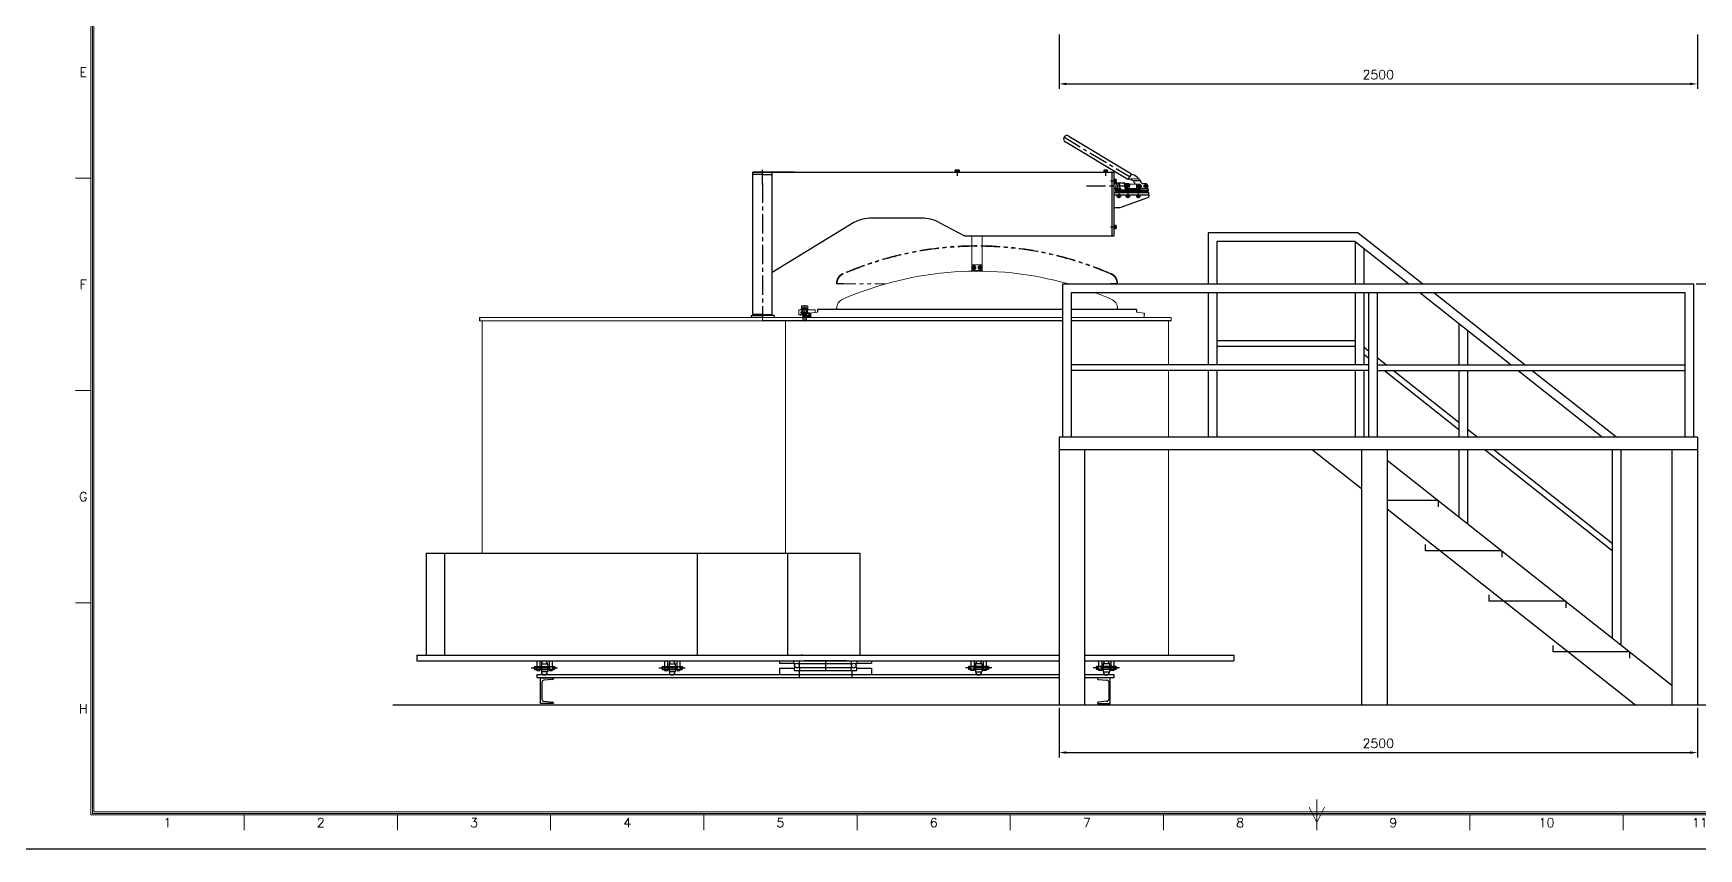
# Model space of a CAD drawing. Extents: x 0 to 24546, y -1194 to 5970.
# Drawn here: x 8566 to 15087, y -1194 to 1999 of the extents above; entities that cross this region are included whole.
import ezdxf
from ezdxf.enums import TextEntityAlignment as Align

# ---------------------------------------------------------------- set-up
doc = ezdxf.new("R2010")
doc.units = 0
doc.header["$LTSCALE"] = 60
for name, pattern in [('CENTER', [2, 1.25, -0.25, 0.25, -0.25]), ('HIDDEN', [0.375, 0.25, -0.125]), ('PHANTOM', [2.5, 1.25, -0.25, 0.25, -0.25, 0.25, -0.25])]:
    doc.linetypes.add(name, pattern=pattern)
doc.layers.get('0').update_dxf_attribs({"linetype": 'CONTINUOUS'})
for name, color, linetype in [('1', 7, 'CENTER'), ('2', 2, 'HIDDEN'), ('A', 2, 'CONTINUOUS'), ('BOM-UDEF', 3, 'CONTINUOUS'), ('C', 3, 'CENTER'), ('CL', 3, 'CENTER'), ('FL', 1, 'CONTINUOUS'), ('H', 6, 'HIDDEN'), ('HL', 2, 'HIDDEN'), ('TITLE', 7, 'CONTINUOUS')]:
    doc.layers.add(name, color=color, linetype=linetype)
doc.layers.add('P', color=7, linetype='PHANTOM', lineweight=5)
doc.styles.add('IUHS', font='txt.shx', dxfattribs={"bigfont": 'ciwhs.shx'})
doc.styles.add('ROMANS', font='ROMANS')

# ---------------------------------------------------------------- blocks, each defined once
blk = doc.blocks.new('fegsth')
at = {"layer": 'A', "lineweight": 5}
for p, q in [((4766.1, 1947.8), (4766.1, 1965.8)), ((4767.1, 1966.8), (4829.1, 1966.8)), ((4808, 1953.9), (4829.2, 1956.6)), ((4830.1, 1965.8), (4830.1, 1957.6)), ((4767.1, 1946.8), (4774.1, 1946.8)), ((4775.1, 1947.8), (4775.1, 1949.8)), ((4806.1, 1950.8), (4776.1, 1950.8)), ((4807.1, 1951.8), (4807.1, 1952.9))]:
    blk.add_line(p, q, dxfattribs=at)
for centre, start, end in [((4767.1, 1965.8), 90, 180), ((4829.1, 1965.8), 0, 90), ((4829.1, 1957.6), 277.43141, 0), ((4767.1, 1947.8), 180, 270), ((4774.1, 1947.8), 270, 0), ((4776.1, 1949.8), 90, 180), ((4806.1, 1951.8), 270, 0), ((4808.1, 1952.9), 97.43141, 180)]:
    blk.add_arc(centre, 1, start, end, dxfattribs=at)
at = {"layer": 'C', "lineweight": 5}
blk.add_line((4789.6, 1946.8), (4789.6, 1971.4), dxfattribs=at)
at = {"layer": 'H', "lineweight": 5}
for p, q in [((4778.6, 1950.8), (4778.6, 1966.8)), ((4800.6, 1950.8), (4800.6, 1966.8))]:
    blk.add_line(p, q, dxfattribs=at)
blk = doc.blocks.new('HS_BOM', base_point=(2934.2, 4983.9))
at = {"layer": 'BOM-UDEF', "lineweight": 5}
blk.add_circle((2934.2, 4983.9), 0.25, dxfattribs=at)
blk = doc.blocks.new('gsaeg')
at = {"layer": 'A', "lineweight": 5}
for p, q in [((3851.5, 1967.8), (3851.5, 1971)), ((3851.5, 1971), (3879.5, 1971)), ((3879.5, 1967.8), (3851.5, 1967.8)), ((3854.5, 1983.5), (3852.8, 1982.6)), ((3852.8, 1974.5), (3852.8, 1982.6)), ((3878.2, 1974.5), (3852.8, 1974.5)), ((3853.7, 1971), (3853.7, 1974.5)), ((3853.7, 1974.5), (3877.3, 1974.5)), ((3877.3, 1971), (3853.7, 1971)), ((3876.5, 1983.5), (3854.5, 1983.5)), ((3858.5, 1925.6), (3858.5, 1974.5)), ((3872.5, 1958.5), (3858.5, 1958.5)), ((3859.1, 1982.6), (3859.1, 1974.5)), ((3866.6, 1971), (3863.1, 1974.5)), ((3867.8, 1971), (3864.3, 1974.5)), ((3871.8, 1982.6), (3871.8, 1974.5)), ((3872.5, 1974.5), (3872.5, 1925.6)), ((3878.2, 1982.6), (3876.5, 1983.5)), ((3877.3, 1974.5), (3877.3, 1971)), ((3878.2, 1982.6), (3878.2, 1974.5)), ((3879.5, 1971), (3879.5, 1967.8)), ((3872.5, 1925.6), (3858.5, 1925.6)), ((3859.5, 1924.5), (3858.5, 1925.6)), ((3871.4, 1924.5), (3859.5, 1924.5)), ((3872.5, 1925.6), (3871.4, 1924.5))]:
    blk.add_line(p, q, dxfattribs=at)
for centre, radius, start, end in [((3855.9, 1977.9), 5.62, 55.59101, 124.40899), ((3865.5, 1961.5), 22, 73.21986, 106.78014), ((3875, 1977.9), 5.62, 55.59101, 124.40899)]:
    blk.add_arc(centre, radius, start, end, dxfattribs=at)
at = {"layer": 'CL', "lineweight": 5}
for p, q in [((3865.5, 1985.5), (3865.5, 1922.5)), ((3865.5, 1975.5), (3865.5, 1970)), ((3865.5, 1972), (3865.5, 1966.8))]:
    blk.add_line(p, q, dxfattribs=at)
at = {"layer": 'FL', "lineweight": 5}
for p, q in [((3859.5, 1958.5), (3858.5, 1960.4)), ((3859.5, 1924.5), (3859.5, 1958.5)), ((3871.4, 1958.5), (3872.5, 1960.4)), ((3871.4, 1924.5), (3871.4, 1958.5))]:
    blk.add_line(p, q, dxfattribs=at)
at = {"layer": 'HL', "lineweight": 5}
for p, q in [((3857.5, 1967.8), (3857.5, 1971)), ((3858.4, 1971), (3858.4, 1974.5)), ((3872.6, 1971), (3872.6, 1974.5)), ((3873.5, 1967.8), (3873.5, 1971))]:
    blk.add_line(p, q, dxfattribs=at)
at = {"layer": 'BOM-UDEF', "lineweight": 5, "rotation": 270}
for p in [(3874.3, 1979), (3874.9, 1972.8), (3876.5, 1969.4)]:
    blk.add_blockref('HS_BOM', p, dxfattribs=at)

msp = doc.modelspace()

# ---------------------------------------------------------------- linework, layer by layer
for p, q in [((12852.3, 1425.8), (12606.8, 1573.3)), ((12620.8, 1596.6), (12866.3, 1449.1)), ((12175.4, 1455.4), (12175.4, 1457.4)), ((12175.4, 1457.4), (12191, 1457.4)), ((12191, 1455.4), (12175.4, 1455.4)), ((12176.7, 1462.9), (12175.7, 1462.4)), ((12175.7, 1457.4), (12175.7, 1462.4)), ((12190.7, 1457.4), (12175.7, 1457.4)), ((12189.7, 1462.9), (12176.7, 1462.9)), ((12178.6, 1455.4), (12178.6, 1457.4)), ((12179.5, 1462.4), (12179.5, 1457.4)), ((12183.9, 1455.4), (12181.9, 1457.4)), ((12184.6, 1455.4), (12182.6, 1457.4)), ((12183.2, 1459.4), (12183.2, 1453.4)), ((12187, 1462.4), (12187, 1457.4)), ((12187.8, 1455.4), (12187.8, 1457.4)), ((12190.7, 1462.4), (12189.7, 1462.9)), ((12190.7, 1462.4), (12190.7, 1457.4)), ((12191, 1457.4), (12191, 1455.4)), ((12772.5, 1457.4), (12756.9, 1457.4)), ((12756.9, 1457.4), (12756.9, 1455.4)), ((12756.9, 1455.4), (12772.5, 1455.4)), ((12757.2, 1462.4), (12758.2, 1462.9)), ((12757.2, 1462.4), (12757.2, 1457.4)), ((12757.2, 1457.4), (12772.2, 1457.4)), ((12758.2, 1462.9), (12771.2, 1462.9)), ((12760.1, 1455.4), (12760.1, 1457.4)), ((12761, 1462.4), (12761, 1457.4)), ((12763.4, 1455.4), (12765.4, 1457.4)), ((12764.1, 1455.4), (12766.1, 1457.4)), ((12764.7, 1459.4), (12764.7, 1453.4)), ((12768.5, 1462.4), (12768.5, 1457.4)), ((12769.3, 1455.4), (12769.3, 1457.4)), ((12771.2, 1462.9), (12772.2, 1462.4)), ((12772.2, 1457.4), (12772.2, 1462.4)), ((12772.5, 1455.4), (12772.5, 1457.4)), ((12866.3, 1449.1), (12852.3, 1425.8)), ((12869.3, 1445), (12864.4, 1445.9)), ((12802.7, 1420.4), (12796.7, 1420.4)), ((12798.7, 1412.6), (12798.7, 1428.2)), ((12798.7, 1428.2), (12800.7, 1428.2)), ((12798.7, 1425), (12800.7, 1425)), ((12798.7, 1419.8), (12800.7, 1421.8)), ((12798.7, 1419.1), (12800.7, 1421.1)), ((12798.7, 1415.8), (12800.7, 1415.8)), ((12800.7, 1412.6), (12798.7, 1412.6)), ((12805.5, 1409), (12798.7, 1409)), ((12798.7, 1393), (12804.4, 1393)), ((12800.7, 1428.2), (12800.7, 1412.6)), ((12800.7, 1412.9), (12800.7, 1428)), ((12800.7, 1428), (12805.7, 1428)), ((12805.7, 1424.2), (12800.7, 1424.2)), ((12805.7, 1416.7), (12800.7, 1416.7)), ((12805.7, 1412.9), (12800.7, 1412.9)), ((12805.7, 1412.2), (12803.8, 1385.6)), ((12803.8, 1385.6), (12803.8, 1380.4)), ((12803.8, 1385.6), (12931.8, 1385.6)), ((12803.8, 1380.4), (12931.8, 1380.4)), ((12806.2, 1426.9), (12805.7, 1428)), ((12805.7, 1412.9), (12806.2, 1413.9)), ((12806.2, 1413.9), (12806.2, 1426.9)), ((12810.9, 1385.6), (12812.9, 1405.7)), ((12822.2, 1385.6), (12820.2, 1405.7)), ((12841.3, 1390.7), (12839, 1412.3)), ((12856.9, 1409), (12839.4, 1409)), ((12841.1, 1393), (12849.8, 1393)), ((12843.3, 1388.9), (12890.3, 1388.9)), ((12849.7, 1393), (12895.6, 1391.7)), ((12850.1, 1409), (12896.1, 1407.7)), ((12864.4, 1425.6), (12854, 1428.6)), ((12857.8, 1394.8), (12858, 1406.8)), ((12858.8, 1394.8), (12859, 1406.8)), ((12891.2, 1429.5), (12863, 1428.1)), ((12896.5, 1421.8), (12875.4, 1420.7)), ((12886.7, 1394), (12887.1, 1406)), ((12887.7, 1394), (12888.1, 1406)), ((12931, 1391), (12892.1, 1391)), ((12894.2, 1428.9), (12902.6, 1416.4)), ((12896.2, 1391.2), (12921.1, 1392)), ((12930.9, 1391.7), (12909.7, 1391.7)), ((12920.4, 1410), (12915.8, 1409.8)), ((12931.8, 1385.6), (12929.7, 1399.4)), ((12931.8, 1385.6), (12931.8, 1380.4)), ((12802.7, 1240.4), (12796.7, 1240.4)), ((12798.7, 1232.6), (12798.7, 1248.2)), ((12798.7, 1248.2), (12800.7, 1248.2)), ((12798.7, 1245), (12800.7, 1245)), ((12798.7, 1239.8), (12800.7, 1241.8)), ((12798.7, 1239.1), (12800.7, 1241.1)), ((12800.7, 1248.2), (12800.7, 1232.6)), ((12800.7, 1232.9), (12800.7, 1248)), ((12800.7, 1248), (12805.7, 1248)), ((12805.7, 1244.2), (12800.7, 1244.2)), ((12806.2, 1246.9), (12805.7, 1248)), ((12806.2, 1233.9), (12806.2, 1246.9)), ((12798.7, 1235.8), (12800.7, 1235.8)), ((12800.7, 1232.6), (12798.7, 1232.6)), ((12805.7, 1236.7), (12800.7, 1236.7)), ((12805.7, 1232.9), (12800.7, 1232.9)), ((12805.7, 1232.9), (12806.2, 1233.9))]:
    msp.add_line(p, q)
at = {"color": 7}
for p, q in [((12807.7, 1414), (12837, 1414)), ((12875.5, 1417.1), (12880.9, 1408.2))]:
    msp.add_line(p, q, dxfattribs=at)
at = {"lineweight": 5}
for p, q in [((12809, 1390.6), (12810, 1391.1)), ((12809, 1390.6), (12809, 1385.6)), ((12809, 1385.6), (12824, 1385.6)), ((12810, 1391.1), (12823, 1391.1)), ((12812.8, 1390.6), (12812.8, 1385.6)), ((12820.3, 1390.6), (12820.3, 1385.6)), ((12823, 1391.1), (12824, 1390.6)), ((12824, 1385.6), (12824, 1390.6)), ((12843.9, 1390.6), (12844.9, 1391.1)), ((12843.9, 1390.6), (12843.9, 1385.6)), ((12843.9, 1385.6), (12858.9, 1385.6)), ((12844.9, 1391.1), (12857.9, 1391.1)), ((12847.7, 1390.6), (12847.7, 1385.6)), ((12855.2, 1390.6), (12855.2, 1385.6)), ((12857.9, 1391.1), (12858.9, 1390.6)), ((12858.9, 1385.6), (12858.9, 1390.6)), ((12885.2, 1390.6), (12886.2, 1391.1)), ((12885.2, 1390.6), (12885.2, 1385.6)), ((12885.2, 1385.6), (12900.2, 1385.6)), ((12886.2, 1391.1), (12899.2, 1391.1)), ((12889, 1390.6), (12889, 1385.6)), ((12896.5, 1390.6), (12896.5, 1385.6)), ((12899.2, 1391.1), (12900.2, 1390.6)), ((12900.2, 1385.6), (12900.2, 1390.6)), ((12824.3, 1366.4), (12808.7, 1366.4)), ((12808.7, 1366.4), (12808.7, 1364.4)), ((12808.7, 1364.4), (12824.3, 1364.4)), ((12809, 1364.5), (12809, 1358.5)), ((12824, 1364.4), (12809, 1364.4)), ((12810, 1358), (12809, 1358.5)), ((12823, 1358), (12810, 1358)), ((12812.5, 1358), (12812.5, 1356.3)), ((12812.5, 1356.3), (12820.5, 1356.3)), ((12812.5, 1356.3), (12813.2, 1355.6)), ((12812.8, 1358.5), (12812.8, 1364.5)), ((12813.2, 1355.6), (12819.9, 1355.6)), ((12815.2, 1364.4), (12817.2, 1366.4)), ((12815.9, 1364.4), (12817.9, 1366.4)), ((12816.5, 1367.5), (12816.5, 1363.5)), ((12816.5, 1365.5), (12816.5, 1357)), ((12819.9, 1355.6), (12820.5, 1356.3)), ((12820.3, 1358.5), (12820.3, 1364.5)), ((12820.5, 1356.3), (12820.5, 1358)), ((12824, 1358.5), (12823, 1358)), ((12824, 1358.5), (12824, 1364.5)), ((12824.3, 1364.4), (12824.3, 1366.4)), ((12859.2, 1366.4), (12843.6, 1366.4)), ((12843.6, 1366.4), (12843.6, 1364.4)), ((12843.6, 1364.4), (12859.2, 1364.4)), ((12843.9, 1364.5), (12843.9, 1358.5)), ((12858.9, 1364.4), (12843.9, 1364.4)), ((12844.9, 1358), (12843.9, 1358.5)), ((12857.9, 1358), (12844.9, 1358)), ((12847.4, 1358), (12847.4, 1356.3)), ((12847.4, 1356.3), (12855.4, 1356.3)), ((12847.4, 1356.3), (12848.1, 1355.6)), ((12847.7, 1358.5), (12847.7, 1364.5)), ((12848.1, 1355.6), (12854.8, 1355.6)), ((12850.1, 1364.4), (12852.1, 1366.4)), ((12850.8, 1364.4), (12852.8, 1366.4)), ((12851.4, 1367.5), (12851.4, 1363.5)), ((12851.4, 1365.5), (12851.4, 1357)), ((12854.8, 1355.6), (12855.4, 1356.3)), ((12855.2, 1358.5), (12855.2, 1364.5)), ((12855.4, 1356.3), (12855.4, 1358)), ((12858.9, 1358.5), (12857.9, 1358)), ((12858.9, 1358.5), (12858.9, 1364.5)), ((12859.2, 1364.4), (12859.2, 1366.4)), ((12900.5, 1366.4), (12884.9, 1366.4)), ((12884.9, 1366.4), (12884.9, 1364.4)), ((12884.9, 1364.4), (12900.5, 1364.4)), ((12885.2, 1364.5), (12885.2, 1358.5)), ((12900.2, 1364.4), (12885.2, 1364.4)), ((12886.2, 1358), (12885.2, 1358.5)), ((12899.2, 1358), (12886.2, 1358)), ((12888.7, 1358), (12888.7, 1356.3)), ((12888.7, 1356.3), (12896.7, 1356.3)), ((12888.7, 1356.3), (12889.4, 1355.6)), ((12889, 1358.5), (12889, 1364.5)), ((12889.4, 1355.6), (12896.1, 1355.6)), ((12891.4, 1364.4), (12893.4, 1366.4)), ((12892.1, 1364.4), (12894.1, 1366.4)), ((12892.7, 1367.5), (12892.7, 1363.5)), ((12892.7, 1365.5), (12892.7, 1357)), ((12896.1, 1355.6), (12896.7, 1356.3)), ((12896.5, 1358.5), (12896.5, 1364.5)), ((12896.7, 1356.3), (12896.7, 1358)), ((12900.2, 1358.5), (12899.2, 1358)), ((12900.2, 1358.5), (12900.2, 1364.5)), ((12900.5, 1364.4), (12900.5, 1366.4)), ((12241.2, 1070.4), (12281.2, 1070.4)), ((11606.2, 897.4), (11606.2, 885.4)), ((12916.2, 897.4), (12916.2, 885.4))]:
    msp.add_line(p, q, dxfattribs=at)
for centre in [(12849.9, 1401), (12895.9, 1399.7), (12920.8, 1401)]:
    msp.add_circle(centre, 4)
for centre, radius, start, end in [((12613.8, 1584.9), 13.6, 59, 239), ((12177.6, 1459.6), 3.32, 55.59101, 124.40899), ((12183.2, 1449.9), 13, 73.21986, 106.78014), ((12188.9, 1459.6), 3.32, 55.59101, 124.40899), ((12759.1, 1459.6), 3.32, 55.59101, 124.40899), ((12764.7, 1449.9), 13, 73.21986, 106.78014), ((12770.4, 1459.6), 3.32, 55.59101, 124.40899), ((12862.7, 1407.6), 38, 34, 80), ((12802.9, 1426.1), 3.32, 325.59101, 34.40899), ((12793.2, 1420.4), 13, 343.21986, 16.78014), ((12802.9, 1414.8), 3.32, 325.59101, 34.40899), ((12807.7, 1412), 2, 90, 175.97174), ((12816.5, 1405.3), 3.71, 5.62762, 174.37238), ((12837, 1412), 2, 6.03001, 90), ((12843.3, 1390.9), 2, 186.03001, 270), ((12849.9, 1401), 8, 88.37009, 268.37009), ((12859.2, 1407.3), 19, 31.12373, 74), ((12890.3, 1390.4), 1.5, 270, 352.40536), ((12893.3, 1390.2), 1.5, 90, 180), ((12895.9, 1399.7), 8, 268.37009, 88.37009), ((12915, 1424.8), 15, 214, 273), ((12920.8, 1401), 9, 271.85401, 93), ((12802.9, 1246.1), 3.32, 325.59101, 34.40899), ((12793.2, 1240.4), 13, 343.21986, 16.78014), ((12802.9, 1234.8), 3.32, 325.59101, 34.40899)]:
    msp.add_arc(centre, radius, start, end)
for centre, radius, start, end in [((12810.9, 1387.8), 3.32, 55.59101, 124.40899), ((12816.5, 1378.1), 13, 73.21986, 106.78014), ((12822.2, 1387.8), 3.32, 55.59101, 124.40899), ((12845.8, 1387.8), 3.32, 55.59101, 124.40899), ((12851.4, 1378.1), 13, 73.21986, 106.78014), ((12857.1, 1387.8), 3.32, 55.59101, 124.40899), ((12887.1, 1387.8), 3.32, 55.59101, 124.40899), ((12892.7, 1378.1), 13, 73.21986, 106.78014), ((12898.4, 1387.8), 3.32, 55.59101, 124.40899), ((12810.9, 1361.3), 3.32, 235.59101, 304.40899), ((12816.6, 1371), 13, 252.8014, 269.59981), ((12816.5, 1371), 13, 270.40019, 287.1986), ((12822.2, 1361.3), 3.32, 235.59101, 304.40899), ((12845.8, 1361.3), 3.32, 235.59101, 304.40899), ((12851.5, 1371), 13, 252.8014, 269.59981), ((12851.4, 1371), 13, 270.40019, 287.1986), ((12857.1, 1361.3), 3.32, 235.59101, 304.40899), ((12887.1, 1361.3), 3.32, 235.59101, 304.40899), ((12892.8, 1371), 13, 252.8014, 269.59981), ((12892.7, 1371), 13, 270.40019, 287.1986), ((12898.4, 1361.3), 3.32, 235.59101, 304.40899)]:
    msp.add_arc(centre, radius, start, end, dxfattribs=at)
at = {"layer": '1'}
msp.add_line((12856.9, 1409), (12857.1, 1408.8), dxfattribs=at)
at = {"layer": '2'}
for p, q in [((12789.7, 1455.4), (12798.7, 1455.4)), ((11376.2, 894.4), (11376.2, 885.4)), ((11466.2, 894.4), (11466.2, 885.4))]:
    msp.add_line(p, q, dxfattribs=at)
at = {"layer": 'A', "lineweight": 5}
for p, q in [((8791.2, 5586), (8791.2, -1062)), ((8797.2, 5580), (8797.2, -1056)), ((8803.2, 5574), (8803.2, -1050)), ((12241.2, 1205.4), (12241.2, 1067.4)), ((12281.2, 1205.4), (12281.2, 1067.4)), ((12241.2, 1092.4), (12281.2, 1092.4)), ((12241.2, 1067.4), (12281.2, 1067.4)), ((12249.2, 1084.9), (12246.2, 1083.2)), ((12246.2, 1083.2), (12246.2, 1079.7)), ((12246.2, 1079.7), (12249.2, 1078)), ((12252.2, 1083.2), (12249.2, 1084.9)), ((12249.2, 1078), (12252.2, 1079.7)), ((12252.2, 1079.7), (12252.2, 1083.2)), ((12270.2, 1083.2), (12273.2, 1084.9)), ((12270.2, 1079.7), (12270.2, 1083.2)), ((12273.2, 1078), (12270.2, 1079.7)), ((12273.2, 1084.9), (12276.2, 1083.2)), ((12276.2, 1079.7), (12273.2, 1078)), ((12276.2, 1083.2), (12276.2, 1079.7)), ((11711.2, 920.9), (11711.2, 917.4)), ((11711.2, 917.4), (11714.4, 917.4)), ((11713.5, 920.9), (11713.5, 917.4)), ((11738.5, 919.7), (11738.5, 917.4)), ((12597.3, 917.4), (12261.2, 917.4)), ((12811.2, 917.4), (12631.3, 917.4)), ((12811.2, 917.4), (12808, 917.4)), ((12811.2, 920.9), (12811.2, 917.4)), ((10313.3, 885.4), (12597.3, 885.4)), ((10313.3, 873.4), (11579.7, 873.4)), ((10323.3, 873.4), (10323.3, -36.6)), ((11396.9, 898.4), (11396.9, 894.4)), ((11421.2, 885.4), (11421.2, 873.4)), ((11445.5, 898.4), (11445.5, 894.4)), ((11511.2, 873.4), (11511.2, -36.6)), ((11651.2, 885.4), (11593.2, 885.4)), ((11636.2, 907.4), (11606.2, 902.4)), ((12631.3, 885.4), (13021.2, 885.4)), ((12886.2, 907.4), (12916.2, 902.4)), ((13011.2, 873.4), (13011.2, 700.4)), ((13021.2, 885.4), (13021.2, 873.4)), ((13011.2, 678.4), (13011.2, 417.4)), ((13011.2, 367.4), (13011.2, -436.6)), ((8791.2, -1062), (18391.2, -1062)), ((8797.2, -1056), (18385.2, -1056)), ((8803.2, -1050), (18379.2, -1050))]:
    msp.add_line(p, q, dxfattribs=at)
at = {"layer": 'A', "color": 1}
for p, q in [((12582.3, 1994.1), (12582.3, 1781.6)), ((15082.3, 1994.1), (15082.3, 1781.6)), ((12611.1, 1800.8), (15053.5, 1800.8)), ((15076.9, 1017.4), (15541.7, 1017.4)), ((12582.3, -642.2), (12582.3, -836.8)), ((15082.3, -642.2), (15082.3, -836.8)), ((12611.1, -817.6), (15053.5, -817.6))]:
    msp.add_line(p, q, dxfattribs=at)
at = {"layer": 'A'}
for p, q in [((11546.2, 1455.4), (11383.1, 1455.4)), ((11383.1, 898.4), (11383.1, 1455.4)), ((11383.1, 1455.4), (12789.7, 1455.4)), ((11421.2, 1446.4), (11383.1, 1446.4)), ((11421.2, 1446.4), (11459.4, 1446.4)), ((11459.4, 898.4), (11459.4, 1455.4)), ((11546.2, 1455.4), (11584.4, 1455.4)), ((12789.7, 1205.4), (12789.7, 1455.4)), ((12798.7, 1205.4), (12798.7, 1455.4)), ((12798.7, 1375.4), (12933.7, 1375.4)), ((12933.7, 1366.4), (12933.7, 1375.4)), ((12798.7, 1366.4), (12933.7, 1366.4)), ((12798.7, 1316.4), (12815.7, 1316.4)), ((12821.6, 1317.3), (12930.2, 1355.4)), ((12933.7, 1366.4), (12933.7, 1360.1)), ((11779.3, 1257.9), (11459.4, 1062.4)), ((12043, 1275.4), (11849.6, 1275.4)), ((12113.4, 1257.9), (12212.2, 1205.4)), ((12212.2, 1205.4), (12798.7, 1205.4)), ((13166.7, 1217.4), (13166.7, 1017.4)), ((13753.4, 1217.4), (13166.7, 1217.4)), ((13200.7, 1183.4), (13200.7, 1017.4)), ((13741.6, 1183.4), (13200.7, 1183.4)), ((13741.6, 1183.4), (13951.7, 1017.4)), ((13741.6, 1183.4), (13741.6, 1017.4)), ((13753.4, 1217.4), (14006.5, 1017.4)), ((13775.6, 1156.6), (13775.6, 1017.4)), ((12597.3, 417.4), (12597.3, 1017.4)), ((12597.3, 1017.4), (15067.3, 1017.4)), ((12631.3, 417.4), (12631.3, 983.4)), ((12631.3, 983.4), (15033.3, 983.4)), ((13166.7, 983.4), (13166.7, 700.4)), ((13200.7, 983.4), (13200.7, 700.4)), ((13741.6, 983.4), (13741.6, 700.4)), ((13775.6, 983.4), (13775.6, 700.4)), ((13794.1, 983.4), (13794.1, 417.4)), ((13828.1, 983.4), (13828.1, 417.4)), ((13994.7, 983.4), (14352.9, 700.4)), ((14049.5, 983.4), (14407.7, 700.4)), ((15033.3, 983.4), (15033.3, 417.4)), ((15067.3, 1017.4), (15067.3, 417.4)), ((11383.1, 898.4), (11383.1, 916.4)), ((11570.5, 917.4), (11579.2, 917.4)), ((11579.2, 917.4), (11579.2, 905.4)), ((11636.2, 917.4), (11636.2, 907.4)), ((12597.3, 917.4), (11636.2, 917.4)), ((12886.2, 917.4), (12631.3, 917.4)), ((12886.2, 917.4), (12886.2, 907.4)), ((10313.3, 885.4), (10313.3, 873.4)), ((11376.2, 894.4), (11421.2, 894.4)), ((11421.2, 898.4), (11383.1, 898.4)), ((11421.2, 898.4), (11459.4, 898.4)), ((11466.2, 894.4), (11421.2, 894.4)), ((12597.3, 873.4), (11421.2, 873.4)), ((11579.2, 905.4), (11570.5, 905.4)), ((11570.5, 898.4), (11570.5, 894.4)), ((11570.5, 898.4), (11584.4, 898.4)), ((11580.2, 885.4), (11580.2, 888.6)), ((11580.2, 888.6), (11610.2, 888.6)), ((11610.2, 885.4), (11580.2, 885.4)), ((11583.2, 902.6), (11581.4, 901.6)), ((11581.4, 892.6), (11581.4, 901.6)), ((11609.1, 892.6), (11581.4, 892.6)), ((11581.9, 888.6), (11581.9, 892.6)), ((11581.9, 892.6), (11608.5, 892.6)), ((11608.5, 888.6), (11581.9, 888.6)), ((11607.2, 902.6), (11583.2, 902.6)), ((11588.3, 901.6), (11588.3, 892.6)), ((11596.6, 888.6), (11592.6, 892.6)), ((11597.9, 888.6), (11593.9, 892.6)), ((11602.2, 901.6), (11602.2, 892.6)), ((11606.2, 902.4), (11606.2, 897.4)), ((11609.1, 901.6), (11607.2, 902.6)), ((11608.5, 892.6), (11608.5, 888.6)), ((11609.1, 901.6), (11609.1, 892.6)), ((11610.2, 888.6), (11610.2, 885.4)), ((13021.2, 873.4), (12631.3, 873.4)), ((12916.2, 902.4), (12916.2, 897.4)), ((14148.3, 862.1), (14148.3, 700.4)), ((13741.6, 794.4), (13200.7, 794.4)), ((14182.3, 835.2), (14182.3, 700.4)), ((13741.6, 772.4), (13200.7, 772.4)), ((13775.6, 770.6), (13794.1, 756)), ((13775.6, 742.6), (13794.1, 727.9)), ((13828.1, 729.1), (13864.4, 700.4)), ((13794.1, 700.4), (12631.3, 700.4)), ((13794.1, 678.4), (12631.3, 678.4)), ((13166.7, 678.4), (13166.7, 417.4)), ((13200.7, 678.4), (13200.7, 417.4)), ((13741.6, 678.4), (13741.6, 417.4)), ((13775.6, 678.4), (13775.6, 417.4)), ((13828.1, 701.1), (13828.9, 700.4)), ((13828.9, 700.4), (15033.3, 700.4)), ((13828.9, 678.4), (15033.3, 678.4)), ((13856.7, 678.4), (14148.3, 448.1)), ((13892.2, 678.4), (14148.3, 476.1)), ((14148.3, 678.4), (14148.3, 417.4)), ((14182.3, 678.4), (14182.3, 417.4)), ((14380.7, 678.4), (14711, 417.4)), ((14435.6, 678.4), (14765.9, 417.4)), ((12582.3, 417.4), (12582.3, -632.6)), ((15082.3, 417.4), (12582.3, 417.4)), ((14182.3, 449.3), (14222.5, 417.4)), ((14182.3, 421.2), (14187.1, 417.4)), ((15082.3, 417.4), (15082.3, -632.6)), ((15082.3, 367.4), (12582.3, 367.4)), ((12682.3, 367.4), (12682.3, -632.6)), ((13574.7, 367.4), (13766.7, 215.8)), ((13766.7, 367.4), (13766.7, -632.6)), ((13866.7, 367.4), (13866.7, -632.6)), ((13866.7, 327.9), (14982.3, -553.5)), ((14148.3, 367.4), (14148.3, 105.4)), ((14182.3, 367.4), (14182.3, 78.6)), ((14250.3, 367.4), (14748.3, -26)), ((14285.8, 367.4), (14748.3, 2)), ((14748.3, 367.4), (14748.3, -368.6)), ((14782.3, 367.4), (14782.3, -395.5)), ((14982.3, 367.4), (14982.3, -632.6)), ((14066.7, 169.9), (13866.7, 169.9)), ((13866.7, 136.8), (14840.3, -632.6)), ((14066.7, 169.9), (14066.7, 144.9)), ((10104.6, -36.6), (10104.6, -436.6)), ((10104.6, -36.6), (11801.6, -36.6)), ((10175.3, -36.6), (10175.3, -436.6)), ((11165.2, -36.6), (11165.2, -436.6)), ((11518.8, -36.6), (11518.8, -436.6)), ((11801.6, -36.6), (11801.6, -436.6)), ((14016.7, -27.6), (14016.7, -2.6)), ((14316.7, -27.6), (14016.7, -27.6)), ((14316.7, -27.6), (14316.7, -52.6)), ((14266.7, -225.2), (14266.7, -200.2)), ((14566.7, -225.2), (14266.7, -225.2)), ((14566.7, -225.2), (14566.7, -250.2)), ((10067.3, -436.6), (12582.3, -436.6)), ((10067.3, -436.6), (10067.3, -458.6)), ((10077.3, -436.6), (10081.8, -436.6)), ((11577.3, -436.6), (11572.8, -436.6)), ((11757.3, -436.6), (11761.8, -436.6)), ((12682.3, -436.6), (13267.3, -436.6)), ((13267.3, -436.6), (13267.3, -458.6)), ((14516.7, -422.7), (14516.7, -397.7)), ((14816.7, -422.7), (14516.7, -422.7)), ((14816.7, -422.7), (14816.7, -447.7)), ((10067.3, -458.6), (12582.3, -458.6)), ((10529.3, -480.1), (10527.3, -482.1)), ((10527.3, -482.1), (10527.3, -490.1)), ((10527.3, -490.1), (10529.3, -492.1)), ((10529.3, -480.1), (10605.3, -480.1)), ((10529.3, -492.1), (10605.3, -492.1)), ((10537.3, -458.6), (10537.3, -496.6)), ((10537.3, -496.6), (10549.3, -496.6)), ((10537.3, -513.6), (10537.3, -525.6)), ((12582.3, -513.6), (10537.3, -513.6)), ((12582.3, -513.6), (10537.3, -513.6)), ((10549.3, -458.6), (10549.3, -496.6)), ((10555.3, -470.6), (10555.3, -501.6)), ((10579.3, -470.6), (10579.3, -501.6)), ((10585.3, -458.6), (10585.3, -496.6)), ((10585.3, -496.6), (10597.3, -496.6)), ((10597.3, -458.6), (10597.3, -496.6)), ((10597.3, -496.6), (10597.3, -492.1)), ((10605.3, -480.1), (10607.3, -482.1)), ((10607.3, -490.1), (10605.3, -492.1)), ((10607.3, -482.1), (10607.3, -490.1)), ((11029.3, -480.1), (11027.3, -482.1)), ((11027.3, -482.1), (11027.3, -490.1)), ((11027.3, -490.1), (11029.3, -492.1)), ((11029.3, -480.1), (11105.3, -480.1)), ((11029.3, -492.1), (11105.3, -492.1)), ((11037.3, -458.6), (11037.3, -496.6)), ((11037.3, -496.6), (11049.3, -496.6)), ((11049.3, -458.6), (11049.3, -496.6)), ((11055.3, -470.6), (11055.3, -501.6)), ((11079.3, -470.6), (11079.3, -501.6)), ((11085.3, -458.6), (11085.3, -496.6)), ((11085.3, -496.6), (11097.3, -496.6)), ((11097.3, -458.6), (11097.3, -496.6)), ((11097.3, -496.6), (11097.3, -492.1)), ((11105.3, -480.1), (11107.3, -482.1)), ((11107.3, -490.1), (11105.3, -492.1)), ((11107.3, -482.1), (11107.3, -490.1)), ((11487.3, -458.6), (11487.3, -467.6)), ((11487.3, -467.6), (11542.3, -467.6)), ((11544.8, -488.6), (11487.3, -488.6)), ((11487.3, -488.6), (11487.3, -513.6)), ((11542.3, -459.7), (11542.3, -469)), ((11542.3, -469), (11551.4, -469)), ((11543.4, -458.6), (11791.2, -458.6)), ((11551.4, -485.1), (11544.8, -485.1)), ((11544.8, -485.1), (11544.8, -494.5)), ((11545.9, -495.6), (11788.7, -495.6)), ((11560.6, -469), (11773.9, -469)), ((11560.6, -485.1), (11773.9, -485.1)), ((11564.3, -495.6), (11564.3, -525.6)), ((11565.8, -469), (11565.8, -459.7)), ((11567.3, -494.5), (11567.3, -485.1)), ((11749.9, -458.6), (11584.7, -458.6)), ((11767.3, -485.1), (11767.3, -494.5)), ((11768.8, -459.7), (11768.8, -469)), ((11770.3, -495.6), (11770.3, -525.6)), ((11783.1, -469), (11792.3, -469)), ((11789.8, -485.1), (11783.1, -485.1)), ((11789.8, -494.5), (11789.8, -485.1)), ((11847.3, -488.6), (11789.8, -488.6)), ((11792.3, -469), (11792.3, -459.7)), ((11792.3, -467.6), (11847.3, -467.6)), ((11847.3, -458.6), (11847.3, -467.6)), ((11847.3, -488.6), (11847.3, -513.6)), ((12229.3, -480.1), (12227.3, -482.1)), ((12227.3, -482.1), (12227.3, -490.1)), ((12227.3, -490.1), (12229.3, -492.1)), ((12305.3, -480.1), (12229.3, -480.1)), ((12305.3, -492.1), (12229.3, -492.1)), ((12237.3, -458.6), (12237.3, -496.6)), ((12237.3, -496.6), (12237.3, -492.1)), ((12249.3, -496.6), (12237.3, -496.6)), ((12249.3, -458.6), (12249.3, -496.6)), ((12255.3, -470.6), (12255.3, -501.6)), ((12279.3, -470.6), (12279.3, -501.6)), ((12285.3, -458.6), (12285.3, -496.6)), ((12297.3, -496.6), (12285.3, -496.6)), ((12297.3, -458.6), (12297.3, -496.6)), ((12305.3, -480.1), (12307.3, -482.1)), ((12307.3, -490.1), (12305.3, -492.1)), ((12307.3, -482.1), (12307.3, -490.1)), ((12682.3, -458.6), (13267.3, -458.6)), ((12797.3, -513.6), (12682.3, -513.6)), ((12797.3, -513.6), (12682.3, -513.6)), ((12729.3, -480.1), (12727.3, -482.1)), ((12727.3, -482.1), (12727.3, -490.1)), ((12727.3, -490.1), (12729.3, -492.1)), ((12805.3, -480.1), (12729.3, -480.1)), ((12805.3, -492.1), (12729.3, -492.1)), ((12737.3, -458.6), (12737.3, -496.6)), ((12737.3, -496.6), (12737.3, -492.1)), ((12749.3, -496.6), (12737.3, -496.6)), ((12749.3, -458.6), (12749.3, -496.6)), ((12755.3, -470.6), (12755.3, -501.6)), ((12779.3, -470.6), (12779.3, -501.6)), ((12785.3, -458.6), (12785.3, -496.6)), ((12797.3, -496.6), (12785.3, -496.6)), ((12797.3, -458.6), (12797.3, -496.6)), ((12797.3, -513.6), (12797.3, -525.6)), ((12805.3, -480.1), (12807.3, -482.1)), ((12807.3, -490.1), (12805.3, -492.1)), ((12807.3, -482.1), (12807.3, -490.1)), ((12582.3, -525.6), (10537.3, -525.6)), ((10552.3, -525.6), (10602.3, -525.6)), ((10552.3, -625.6), (10552.3, -525.6)), ((10557.3, -542.4), (10557.3, -608.8)), ((10598.6, -531.4), (10564.6, -534.4)), ((10602.3, -525.6), (10602.3, -527.4)), ((12797.3, -525.6), (12682.3, -525.6)), ((12782.3, -525.6), (12732.3, -525.6)), ((12732.3, -525.6), (12732.3, -527.4)), ((12735.9, -531.4), (12770, -534.4)), ((12777.3, -542.4), (12777.3, -608.8)), ((12782.3, -625.6), (12782.3, -525.6)), ((15344.8, -632.6), (9973.7, -632.6)), ((10602.3, -625.6), (10552.3, -625.6)), ((10564.6, -616.7), (10598.6, -619.7)), ((10602.3, -623.7), (10602.3, -625.6)), ((12732.3, -623.7), (12732.3, -625.6)), ((12732.3, -625.6), (12782.3, -625.6)), ((12770, -616.7), (12735.9, -619.7))]:
    msp.add_line(p, q, dxfattribs=at)
msp.add_lwpolyline([(8400, -1194), (18480, -1194), (18480, 5970), (8400, 5970)], close=True, dxfattribs=at)
at = {"layer": 'A', "lineweight": 5}
for centre, radius in [((12249.2, 1081.4), 7.8), ((12249.2, 1081.4), 6.5), ((12249.2, 1081.4), 6), ((12249.2, 1081.4), 4.6), ((12273.2, 1081.4), 7.8), ((12273.2, 1081.4), 6.5), ((12273.2, 1081.4), 6), ((12273.2, 1081.4), 4.6)]:
    msp.add_circle(centre, radius, dxfattribs=at)
at = {"layer": 'A'}
for centre, radius in [((10532.3, -486.1), 2), ((10602.3, -486.1), 2), ((11032.3, -486.1), 2), ((11102.3, -486.1), 2), ((11556, -477.1), 9.25), ((11778.5, -477.1), 9.25), ((12232.3, -486.1), 2), ((12302.3, -486.1), 2), ((12732.3, -486.1), 2), ((12802.3, -486.1), 2)]:
    msp.add_circle(centre, radius, dxfattribs=at)
for centre, radius, start, end in [((12815.7, 1336.4), 20, 270, 287.10273), ((12928.7, 1360.1), 5, 287.10273, 0), ((11849.6, 1125.4), 150, 90, 117.96412), ((12043, 1125.4), 150, 62.03588, 90), ((11584.8, 896.5), 6.13, 55.59101, 124.40899), ((11595.2, 878.6), 24, 73.21986, 106.78014), ((11605.6, 896.5), 6.13, 55.59101, 124.40899), ((10567.3, -470.6), 12, 0, 180), ((10567.3, -501.6), 12, 180, 0), ((11067.3, -470.6), 12, 0, 180), ((11067.3, -501.6), 12, 180, 0), ((11543.4, -459.7), 1.1, 90, 180), ((11545.9, -494.5), 1.1, 180, 270), ((11564.7, -459.7), 1.1, 0, 90), ((11566.2, -494.5), 1.1, 270, 0), ((11768.4, -494.5), 1.1, 180, 270), ((11769.9, -459.7), 1.1, 90, 180), ((11788.7, -494.5), 1.1, 270, 0), ((11791.2, -459.7), 1.1, 0, 90), ((12267.3, -470.6), 12, 0, 180), ((12267.3, -501.6), 12, 180, 0), ((12767.3, -470.6), 12, 0, 180), ((12767.3, -501.6), 12, 180, 0), ((10565.3, -542.4), 8, 95.00255, 180.00053), ((10598.3, -527.4), 4, 275.00255, 0.00053), ((12736.3, -527.4), 4, 179.99947, 264.99745), ((12769.3, -542.4), 8, 359.99947, 84.99745), ((10565.3, -608.8), 8, 179.99947, 264.99745), ((10598.3, -623.7), 4, 359.99947, 84.99745), ((12736.3, -623.7), 4, 95.00255, 180.00053), ((12769.3, -608.8), 8, 275.00255, 0.00053)]:
    msp.add_arc(centre, radius, start, end, dxfattribs=at)
at = {"layer": 'A', "lineweight": 5}
for centre, radius, start, end in [((12261.2, -246.3), 1313.7, 74.1417, 113.56395), ((12261.2, -246.3), 1313.7, 66.43605, 69.40007), ((11751.2, 920.9), 40, 112.32352, 180), ((12771.2, 920.9), 40, 0, 67.67648)]:
    msp.add_arc(centre, radius, start, end, dxfattribs=at)
at = {"layer": 'A', "color": 1}
for points in [[(12611.1, 1805.6), (12611.1, 1796), (12582.3, 1800.8)], [(15053.5, 1805.6), (15053.5, 1796), (15082.3, 1800.8)], [(12611.1, -812.8), (12611.1, -822.4), (12582.3, -817.6)], [(15053.5, -812.8), (15053.5, -822.4), (15082.3, -817.6)]]:
    msp.add_solid(points, dxfattribs=at)
at = {"layer": 'C'}
for p, q in [((12816.5, 1390.6), (12816.5, 1357.3)), ((12851.4, 1390.6), (12851.4, 1357.3)), ((12892.7, 1390.6), (12892.7, 1357.3)), ((10515.3, -486.1), (10618.3, -486.1)), ((10554.6, -470.6), (10580, -470.6)), ((10580, -501.6), (10554.6, -501.6)), ((11015.3, -486.1), (11118.3, -486.1)), ((11054.6, -470.6), (11080, -470.6)), ((11080, -501.6), (11054.6, -501.6)), ((12319.2, -486.1), (12216.2, -486.1)), ((12280, -470.6), (12254.6, -470.6)), ((12254.6, -501.6), (12280, -501.6)), ((12819.2, -486.1), (12716.2, -486.1)), ((12780, -470.6), (12754.6, -470.6)), ((12754.6, -501.6), (12780, -501.6))]:
    msp.add_line(p, q, dxfattribs=at)
at = {"layer": 'CL'}
for p, q in [((12600.4, 1593), (12861, 1436.4)), ((11421.2, 1406.3), (11421.2, 1464)), ((12183.2, 1464.9), (12183.2, 1440.4)), ((12764.7, 1464.9), (12764.7, 1440.4)), ((11421.2, 1410.3), (11421.2, 883.4)), ((12689.7, 1401), (12857.7, 1401)), ((12808.2, 1420.4), (12783.7, 1420.4)), ((12816.5, 1390.5), (12816.5, 1378.1)), ((12849.9, 1410.4), (12849.9, 1391.8)), ((12851.4, 1386.6), (12851.4, 1378.1)), ((12887.3, 1399.7), (12906.9, 1399.7)), ((12892.7, 1387.6), (12892.7, 1377.1)), ((12895.9, 1393.6), (12895.9, 1406.2)), ((12912.3, 1401), (12931.8, 1401)), ((12920.8, 1394.9), (12920.8, 1407.5)), ((12808.2, 1240.4), (12783.7, 1240.4)), ((11595.2, 893.6), (11595.2, 887.6)), ((11595.2, 889.6), (11595.2, 884.4)), ((11667.3, -456.6), (11667.3, -497.6))]:
    msp.add_line(p, q, dxfattribs=at)
at = {"layer": 'CL', "lineweight": 5}
for p, q in [((12816.5, 1393.2), (12816.5, 1353.6)), ((12851.4, 1393.2), (12851.4, 1353.6)), ((12892.7, 1393.2), (12892.7, 1353.6)), ((12240.4, 1081.4), (12258, 1081.4)), ((12241.7, 1081.4), (12256.7, 1081.4)), ((12249.2, 1090.2), (12249.2, 1072.6)), ((12249.2, 1088.9), (12249.2, 1073.9)), ((12282, 1081.4), (12264.4, 1081.4)), ((12280.7, 1081.4), (12265.7, 1081.4)), ((12273.2, 1090.2), (12273.2, 1072.6)), ((12273.2, 1088.9), (12273.2, 1073.9))]:
    msp.add_line(p, q, dxfattribs=at)
at = {"layer": 'FL', "lineweight": 5}
for p, q in [((12813.2, 1355.6), (12813.2, 1358)), ((12819.9, 1355.6), (12819.9, 1358)), ((12848.1, 1355.6), (12848.1, 1358)), ((12854.8, 1355.6), (12854.8, 1358)), ((12889.4, 1355.6), (12889.4, 1358)), ((12896.1, 1355.6), (12896.1, 1358))]:
    msp.add_line(p, q, dxfattribs=at)
at = {"layer": 'H', "lineweight": 5}
for p, q in [((12783.9, 919.7), (12783.9, 917.4)), ((12808.9, 920.9), (12808.9, 917.4))]:
    msp.add_line(p, q, dxfattribs=at)
at = {"layer": 'HL'}
for p, q in [((11586.2, 885.4), (11586.2, 888.6)), ((11587.1, 888.6), (11587.1, 892.6)), ((11603.3, 888.6), (11603.3, 892.6)), ((11604.2, 885.4), (11604.2, 888.6))]:
    msp.add_line(p, q, dxfattribs=at)
at = {"layer": 'P', "lineweight": 5}
for p, q in [((11711.2, 1020.9), (11711.2, 1017.4)), ((11711.2, 1017.4), (11902.3, 1017.4)), ((11713.5, 1020.9), (11713.5, 1017.4)), ((11738.5, 1019.7), (11738.5, 1017.4)), ((12811.2, 1017.4), (12620.2, 1017.4)), ((12783.9, 1019.7), (12783.9, 1017.4)), ((12808.9, 1020.9), (12808.9, 1017.4)), ((12811.2, 1020.9), (12811.2, 1017.4))]:
    msp.add_line(p, q, dxfattribs=at)
at = {"layer": 'P'}
for p, q in [((11713.5, 1019.7), (11738.5, 1019.7)), ((12808.9, 1019.7), (12783.9, 1019.7))]:
    msp.add_line(p, q, dxfattribs=at)
at = {"layer": 'P', "lineweight": 5}
for centre, radius, start, end in [((12261.2, -146.3), 1313.7, 90, 113.56395), ((12261.2, -146.3), 1311.4, 90, 113.56395), ((12261.2, -146.3), 1313.7, 66.43605, 90), ((12261.2, -146.3), 1311.4, 66.43605, 90), ((11751.2, 1020.9), 40, 112.32352, 180), ((11751.2, 1020.9), 37.7, 112.32352, 180), ((12771.2, 1020.9), 37.7, 0, 67.67648), ((12771.2, 1020.9), 40, 0, 67.67648)]:
    msp.add_arc(centre, radius, start, end, dxfattribs=at)
at = {"layer": 'TITLE', "color": 6, "lineweight": 5}
for p, q in [((8731.2, 1431), (8791.2, 1431)), ((8731.2, 600), (8791.2, 600)), ((8731.2, -231), (8791.2, -231)), ((13591.2, -1092), (13561.2, -1032)), ((13591.2, -1062), (13591.2, -1002)), ((13621.2, -1032), (13591.2, -1092)), ((9391.2, -1122), (9391.2, -1062)), ((9991.2, -1122), (9991.2, -1062)), ((10591.2, -1122), (10591.2, -1062)), ((11191.2, -1122), (11191.2, -1062)), ((11791.2, -1122), (11791.2, -1062)), ((12391.2, -1122), (12391.2, -1062)), ((12991.2, -1062), (12991.2, -1122)), ((13591.2, -1062), (13591.2, -1122)), ((14191.2, -1062), (14191.2, -1122)), ((14791.2, -1122), (14791.2, -1062))]:
    msp.add_line(p, q, dxfattribs=at)

# ---------------------------------------------------------------- block references
at = {"layer": 'A', "lineweight": 5}
msp.add_blockref('fegsth', (6796.6, -1050.7), dxfattribs=at)
at = {"layer": 'A', "lineweight": 5, "xscale": -1}
msp.add_blockref('gsaeg', (15451.7, -1051.8), dxfattribs=at)
at = {"layer": 'BOM-UDEF'}
for p, rotation in [((12620.1, 1595.4), 329.0000000000611), ((11604.8, 897.6), 270), ((11605.9, 890.6), 270), ((11607.2, 887), 270), ((11778.5, -477.1), 270)]:
    msp.add_blockref('HS_BOM', p, dxfattribs=dict(at, rotation=rotation))
at = {"layer": 'BOM-UDEF', "lineweight": 5}
for p in [(12250.2, 1087.6), (12253.2, 1084.7)]:
    msp.add_blockref('HS_BOM', p, dxfattribs=at)
at = {"layer": 'BOM-UDEF', "lineweight": 5, "xscale": -1}
for p in [(12269.2, 1084.7), (12272.2, 1087.6)]:
    msp.add_blockref('HS_BOM', p, dxfattribs=at)

# ---------------------------------------------------------------- texts
at = {"layer": 'A', "color": 4, "char_height": 36, "attachment_point": 5, "style": 'IUHS'}
for insert in [(13832.3, 1836.8), (13832.3, -781.6)]:
    msp.add_mtext('\\A1;2500', dxfattribs=dict(at, insert=insert))
at = {"layer": 'TITLE', "color": 6, "lineweight": 5, "style": 'ROMANS'}
for s, p in [('E', (8761.2, 1846.5)), ('F', (8761.2, 1015.5)), ('G', (8761.2, 184.5)), ('H', (8761.2, -646.5)), ('1', (9091.2, -1092)), ('2', (9691.2, -1092)), ('3', (10291.2, -1092)), ('4', (10891.2, -1092)), ('5', (11491.2, -1092)), ('6', (12091.2, -1092)), ('7', (12691.2, -1092)), ('8', (13291.2, -1092)), ('9', (13891.2, -1092)), ('10', (14491.2, -1092)), ('11', (15091.2, -1092))]:
    msp.add_text(s, height=36, dxfattribs=at).set_placement(p, align=Align.MIDDLE)

doc.saveas('drawing.dxf')
